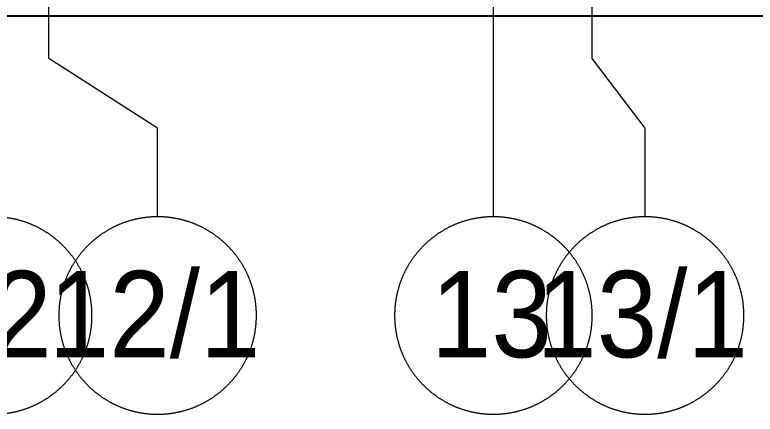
# Model space of a CAD drawing. Header units: millimetres. Extents: x 3914 to 443608, y -156176 to 78197.
# Drawn here: x 64742 to 70736, y -149619 to -146382 of the extents above; entities that cross this region are included whole.
import ezdxf

# ---------------------------------------------------------------- set-up
doc = ezdxf.new("R2010")
doc.units = ezdxf.units.MM
doc.linetypes.add('50_200_ШТРИХ_1Т_ш5_п1_п1_', pattern=[700, 500, -100, 0, -100])
doc.layers.add('Оси', color=7, linetype='Continuous', lineweight=9)
doc.layers.add('Оси-1', color=7, linetype='50_200_ШТРИХ_1Т_ш5_п1_п1_', lineweight=9)
doc.styles.add('Arial', font='arial.ttf', dxfattribs={"width": 0.9, "height": 700})

# ---------------------------------------------------------------- blocks, each defined once
blk = doc.blocks.new('Ось сетки - D8-29747960-Объем проектирования 1 этажа')
at = {"layer": 'Оси-1'}
for start, end in [(360, 180), (180, 360)]:
    blk.add_arc((0, 0), 4, start, end, dxfattribs=at)

msp = doc.modelspace()

# ---------------------------------------------------------------- linework, layer by layer
msp.add_line((98537, -146392.7), (25967, -146392.7))
at = {"layer": 'Оси'}
for points in [[(68617, -148019), (68617, -143019), (68617, -123714.7), (68617, -118714.7)], [(69845, -148019), (69845, -147299.5), (69417, -146736.2), (69417, -141736.2), (69417, -123714.7), (69417, -118714.7)], [(65898.4, -148019), (65898.4, -147299.5), (65017, -146736.2), (65017, -141736.2), (65017, -135912.7), (65017, -130912.7)]]:
    msp.add_lwpolyline(points, dxfattribs=at)

# ---------------------------------------------------------------- block references
at = {"layer": 'Оси-1', "xscale": 199.9999999999999, "yscale": 199.9999999999999, "zscale": 199.9999999999999}
for p in [(64567, -148819), (65898.4, -148819), (68617, -148819), (69845, -148819)]:
    msp.add_blockref('Ось сетки - D8-29747960-Объем проектирования 1 этажа', p, dxfattribs=at)

# ---------------------------------------------------------------- texts
at = {"layer": 'Оси', "char_height": 700, "attachment_point": 1, "style": 'Arial'}
for s, insert, width in [('12', (64061.8, -148457.7), 1212.151), ('12/1', (65017.9, -148457.7), 2121.265), ('13', (68111.8, -148457.7), 1212.151), ('13/1', (68964.5, -148457.7), 2121.265)]:
    msp.add_mtext(s, dxfattribs=dict(at, insert=insert, width=width))

doc.saveas('drawing.dxf')
